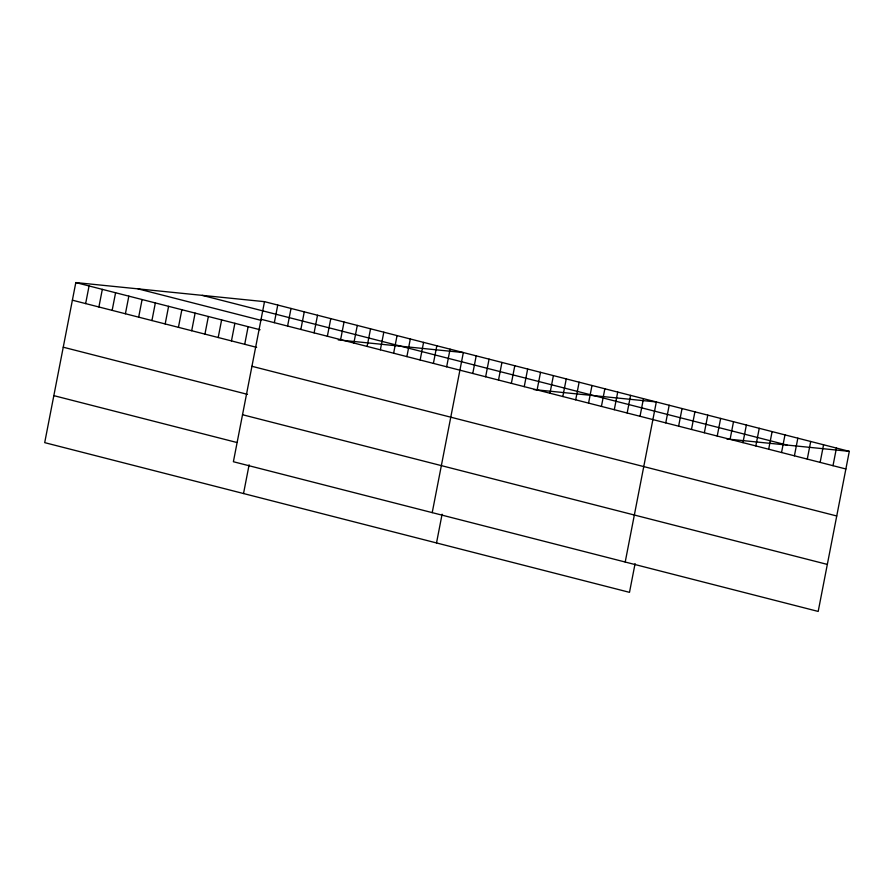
<?xml version="1.0" encoding="UTF-8"?>
<svg xmlns="http://www.w3.org/2000/svg" width="894" height="894" viewBox="0 0 894 894"><rect width="100%" height="100%" fill="white"/><g stroke="black" fill="none" stroke-linecap="round" stroke-linejoin="round"><path stroke-width="1.34" d="M264.501 301.658L233.39 461.729L818.189 611.429L849.3 451.358L264.501 301.658L75.811 282.571L44.7 442.642L629.499 592.342L635.086 563.611M85.645 303.591L89.065 285.968M98.899 306.977L102.329 289.354M112.152 310.374L115.583 292.751M125.406 313.76L128.837 296.149M138.671 317.158L142.09 299.535M151.924 320.555L155.344 302.932M165.178 323.941L168.597 306.329M178.431 327.338L181.862 309.715M191.685 330.735L195.115 313.112M204.938 334.121L208.369 316.498M218.203 337.519L221.623 319.896M231.457 340.916L234.876 323.293M244.71 344.302L248.13 326.679M274.335 322.678L277.755 305.055M243.526 493.544L249.113 464.813M287.589 326.064L291.019 308.452M300.842 329.461L304.273 311.838M314.096 332.859L317.526 315.236M327.36 336.245L330.78 318.622M340.614 339.642L344.034 322.019M353.868 343.039L357.287 325.416M367.121 346.425L370.552 328.802M380.375 349.822L383.805 332.199M393.628 353.208L397.059 335.596M406.893 356.605L410.312 338.982M420.146 360.003L423.566 342.38M433.4 363.389L436.82 345.777M446.654 366.786L450.084 349.163M432.215 512.631L463.338 352.56L338.245 339.899M436.518 542.937L442.094 514.206M472.77 373.468L476.2 355.846M485.643 376.765L489.063 359.142M498.506 380.062L501.936 362.439M511.368 383.347L514.799 365.735M524.242 386.644L527.661 369.021M537.104 389.94L540.524 372.317M549.966 393.226L553.397 375.614M562.829 396.523L566.26 378.9M575.702 399.819L579.122 382.196M588.565 403.116L591.984 385.493M601.427 406.401L604.858 388.778M614.29 409.698L617.72 392.075M627.163 412.994L630.583 395.371M640.026 416.28L643.456 398.668M625.208 562.024L656.319 401.954L533.908 389.572M665.762 422.873L669.181 405.25M678.624 426.159L682.044 408.547M691.487 429.455L694.917 411.832M704.349 432.752L707.78 415.129M717.223 436.048L720.642 418.426M730.085 439.334L733.516 421.711M742.948 442.631L746.378 425.008M755.821 445.927L759.241 428.304M768.684 449.213L772.103 431.601M781.546 452.509L784.977 434.886M794.408 455.806L797.839 438.183M807.282 459.091L810.702 441.48M820.144 462.388L823.564 444.765M833.007 465.685L836.438 448.062M726.889 438.976L849.3 451.358M202.234 295.366L787.033 445.056M261.082 319.281L845.869 468.981M138.078 288.874L261.361 320.432M75.811 282.571L260.065 329.741M72.392 300.194L256.645 347.353M251.94 366.294L836.739 515.983M63.25 347.207L247.504 394.366M242.531 414.727L827.319 564.416M53.841 395.64L236.765 442.463"/></g></svg>
